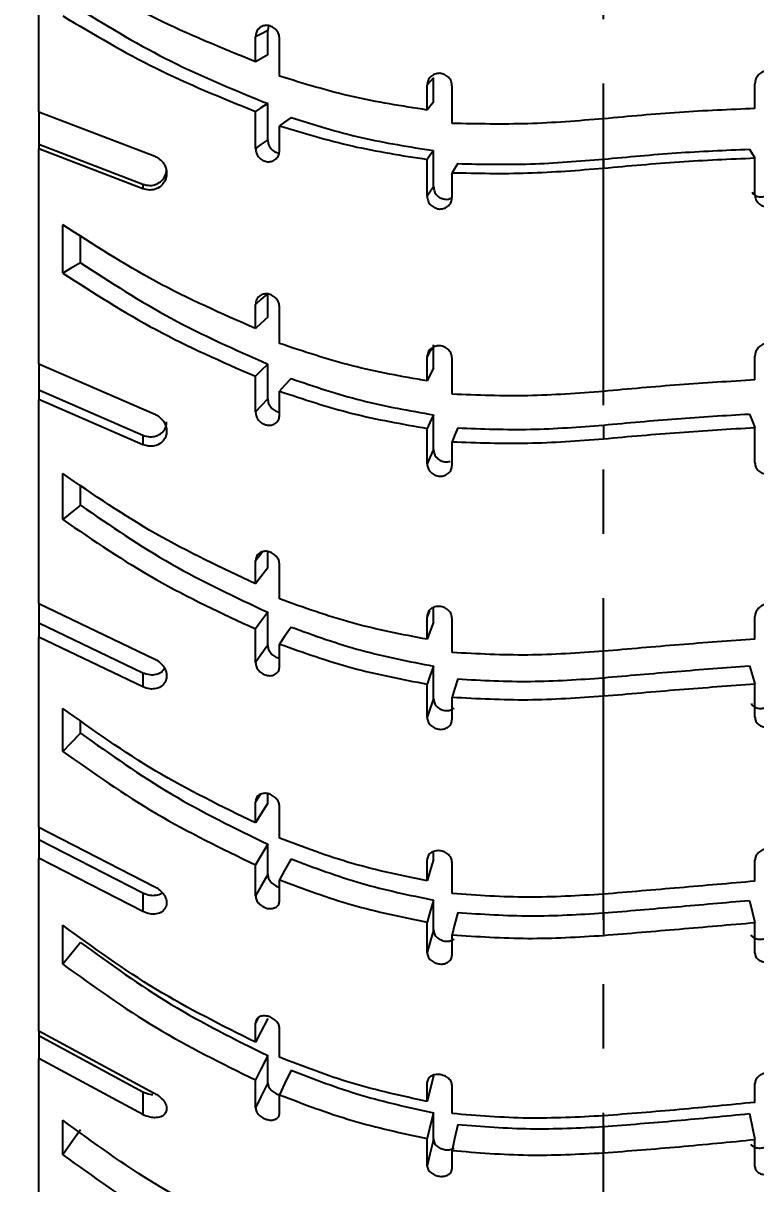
# Model space of a CAD drawing. Header units: millimetres. Extents: x 0 to 594, y 5 to 425.
# Drawn here: x 197.59 to 226.51, y 154.49 to 200.31 of the extents above; entities that cross this region are included whole.
import ezdxf

# ---------------------------------------------------------------- set-up
doc = ezdxf.new("R2010")
doc.units = ezdxf.units.MM
doc.header["$PDSIZE"] = -1
doc.linetypes.add('CENTERX2', pattern=[20.32, 12.7, -2.54, 2.54, -2.54])
doc.layers.add('중심선', color=1, linetype='CENTERX2')
doc.layers.add('치수', color=4, linetype='Continuous')
doc.styles.add('누리로봇 문자스타일_20230829', font='GOTHIC.TTF')
doc.dimstyles.new('A2기본 치수스타일', dxfattribs={"dimtxt": 4, "dimasz": 4, "dimexe": 0.5, "dimexo": 0.3, "dimgap": 1, "dimtad": 1, "dimtoh": 1, "dimdec": 1, "dimzin": 12, "dimdsep": 46, "dimtxsty": '누리로봇 문자스타일_20230829', "dimcen": 0.09, "dimclrd": 3, "dimclre": 3, "dimclrt": 3, "dimadec": 0, "dimazin": 3, "dimtm": 1e-09, "dimtfac": 1, "dimtdec": 1, "dimtofl": 0, "dimtmove": 0, "dimatfit": 3, "dimfxl": 1, "dimfrac": 2, "dimarcsym": 0})

# ---------------------------------------------------------------- blocks, each defined once
blk = doc.blocks.new('*D32')
at = {"layer": 'Defpoints', "color": 0}
for p in [(220.527, 300.572), (180.185, 129.273), (220.483, 129.273)]:
    blk.add_point(p, dxfattribs=at)
at = {"layer": '치수', "color": 3, "lineweight": -2}
for p, q in [((220.227, 300.572), (179.685, 300.572)), ((180.185, 297.072), (180.185, 132.773)), ((220.183, 129.273), (179.685, 129.273))]:
    blk.add_line(p, q, dxfattribs=at)
at = {"layer": '치수', "color": 3}
for points in [[(179.601, 297.072), (180.768, 297.072), (180.185, 300.572)], [(179.601, 132.773), (180.768, 132.773), (180.185, 129.273)]]:
    blk.add_solid(points, dxfattribs=at)
at = {"layer": '치수', "color": 3, "insert": (176.622, 214.922), "char_height": 5, "attachment_point": 5, "rotation": 90, "style": '누리로봇 문자스타일_20230829'}
blk.add_mtext('{\\fISOCPEUR|b0|i0|c0|p34;%%C}171', dxfattribs=at)

msp = doc.modelspace()

# ---------------------------------------------------------------- linework, layer by layer
at = {"color": 7, "linetype": 'Continuous', "lineweight": 25}
for p, q in [((198.2, 196.815), (198.2, 205.573)), ((207.278, 200.211), (207.243, 200.029)), ((207.243, 199.064), (207.243, 200.029)), ((206.76, 198.789), (206.76, 199.771)), ((207.71, 198.22), (207.71, 199.693)), ((213.79, 197.199), (213.79, 198.16)), ((213.535, 196.885), (213.535, 197.864)), ((214.523, 196.357), (214.523, 197.824)), ((226.477, 196.943), (226.477, 197.922)), ((207.243, 195.703), (207.243, 197.14)), ((198.2, 196.815), (202.76, 195.07)), ((198.2, 196.815), (198.2, 195.531)), ((206.76, 195.37), (206.76, 196.831)), ((207.71, 195.292), (207.71, 196.265)), ((198.2, 195.531), (202.315, 193.956)), ((198.2, 195.531), (198.2, 195.348)), ((198.2, 186.866), (198.2, 195.348)), ((202.315, 193.773), (198.2, 195.348)), ((213.79, 193.854), (213.79, 195.283)), ((213.535, 193.481), (213.535, 194.936)), ((220.5, 194.947), (220.5, 194.591)), ((226.477, 193.538), (226.477, 194.993)), ((214.523, 193.441), (214.523, 194.41)), ((202.315, 193.956), (202.315, 193.773)), ((199.154, 190.446), (199.154, 192.358)), ((199.854, 190.852), (199.854, 191.928)), ((207.243, 188.712), (207.243, 189.645)), ((206.76, 188.258), (206.76, 189.207)), ((207.71, 187.667), (207.71, 189.09)), ((213.79, 186.69), (213.79, 187.617)), ((213.535, 186.191), (213.535, 187.134)), ((214.523, 185.661), (214.523, 187.075)), ((226.477, 186.226), (226.477, 187.169)), ((198.2, 186.866), (202.76, 184.888)), ((198.2, 186.865), (198.2, 185.833)), ((207.243, 185.477), (207.243, 186.857)), ((206.76, 184.966), (206.76, 186.371)), ((198.2, 185.833), (202.315, 184.048)), ((198.2, 185.833), (198.2, 185.458)), ((207.71, 184.849), (207.71, 185.785)), ((198.2, 177.397), (198.2, 185.458)), ((202.315, 183.672), (198.2, 185.458)), ((213.79, 183.478), (213.79, 184.848)), ((213.535, 182.922), (213.535, 184.316)), ((220.5, 184.448), (220.5, 183.905)), ((226.477, 182.955), (226.477, 184.35)), ((202.315, 184.048), (202.315, 183.672)), ((214.523, 182.862), (214.523, 183.791)), ((199.154, 180.712), (199.154, 182.531)), ((199.854, 181.279), (199.854, 182.075)), ((207.243, 178.809), (207.243, 179.455)), ((206.76, 178.183), (206.76, 179.083)), ((207.71, 177.581), (207.71, 178.929)), ((198.2, 177.397), (202.76, 175.219)), ((198.2, 177.395), (198.2, 176.634)), ((207.243, 175.754), (207.243, 177.055)), ((213.535, 175.988), (213.535, 176.88)), ((213.79, 176.665), (213.79, 177.242)), ((226.477, 175.999), (226.477, 176.891)), ((198.2, 176.634), (202.315, 174.668)), ((198.2, 176.634), (198.2, 176.072)), ((214.523, 175.466), (214.523, 176.802)), ((198.2, 168.57), (198.2, 176.072)), ((202.315, 174.106), (198.2, 176.072)), ((206.76, 175.075), (206.76, 176.399)), ((207.71, 174.921), (207.71, 175.802)), ((202.315, 174.668), (202.315, 174.106)), ((213.79, 173.64), (213.79, 174.928)), ((213.535, 172.91), (213.535, 174.221)), ((220.5, 174.471), (220.5, 173.75)), ((226.477, 172.919), (226.477, 174.231)), ((214.523, 172.832), (214.523, 173.704)), ((199.154, 171.564), (199.154, 173.258)), ((199.854, 172.282), (199.854, 172.784)), ((206.76, 168.737), (206.76, 169.572)), ((207.243, 169.524), (207.243, 169.895)), ((207.71, 168.134), (207.71, 169.384)), ((198.2, 168.57), (202.76, 166.23)), ((198.2, 168.568), (198.2, 168.09)), ((198.2, 168.09), (202.315, 165.977)), ((198.2, 168.09), (198.2, 167.351)), ((207.243, 166.702), (207.243, 167.901)), ((198.2, 160.536), (198.2, 167.351)), ((202.315, 165.239), (198.2, 167.351)), ((213.535, 166.451), (213.535, 167.276)), ((213.79, 167.294), (213.79, 167.605)), ((226.477, 166.438), (226.477, 167.264)), ((206.76, 165.865), (206.76, 167.086)), ((214.523, 165.946), (214.523, 167.181)), ((207.71, 165.678), (207.71, 166.49)), ((202.315, 165.977), (202.315, 165.239)), ((213.79, 164.509), (213.79, 165.692)), ((220.5, 165.185), (220.5, 164.299)), ((199.154, 163.157), (199.154, 164.698)), ((213.535, 163.617), (213.535, 164.821)), ((226.477, 163.602), (226.477, 164.807)), ((214.523, 163.522), (214.523, 164.323)), ((206.76, 160.081), (206.76, 160.838)), ((198.2, 160.536), (202.76, 158.074)), ((198.2, 160.536), (198.2, 160.347)), ((207.71, 159.487), (207.71, 160.619)), ((198.2, 160.347), (202.315, 158.124)), ((198.2, 160.347), (198.2, 159.444)), ((207.243, 158.474), (207.243, 159.551)), ((198.2, 153.432), (198.2, 159.444)), ((202.315, 157.221), (198.2, 159.444)), ((206.76, 157.495), (206.76, 158.591)), ((202.315, 158.124), (202.315, 157.221)), ((213.535, 157.744), (213.535, 158.488)), ((214.523, 157.264), (214.523, 158.377)), ((226.477, 157.707), (226.477, 158.452)), ((207.71, 157.277), (207.71, 158.005)), ((213.79, 156.24), (213.79, 157.298)), ((199.154, 155.636), (199.154, 156.997)), ((220.5, 156.751), (220.5, 155.714)), ((213.535, 155.202), (213.535, 156.279)), ((214.523, 155.091), (214.523, 155.807)), ((226.477, 155.162), (226.477, 156.241))]:
    msp.add_line(p, q, dxfattribs=at)
at = {"color": 8, "linetype": 'Continuous', "lineweight": 25}
for p, q in [((213.626, 177.116), (213.535, 176.88)), ((206.938, 169.856), (206.76, 169.572)), ((206.868, 161.044), (206.76, 160.838))]:
    msp.add_line(p, q, dxfattribs=at)
at = {"color": 7, "linetype": 'Continuous', "lineweight": 25, "flags": 128}
for points in [[(207.243, 200.029), (206.973, 199.884), (206.76, 199.771)], [(207.243, 199.064), (206.973, 198.91), (206.76, 198.789)], [(213.79, 198.16), (213.647, 197.994), (213.535, 197.864)], [(207.243, 197.14), (206.973, 196.967), (206.76, 196.831)], [(213.79, 197.199), (213.647, 197.023), (213.535, 196.885)], [(208.163, 196.585), (207.909, 196.406), (207.71, 196.265)], [(207.243, 195.703), (206.973, 195.517), (206.76, 195.37)], [(213.79, 195.283), (213.647, 195.089), (213.535, 194.936)], [(226.258, 195.34), (226.381, 195.146), (226.477, 194.993)], [(214.742, 194.768), (214.619, 194.568), (214.523, 194.41)], [(213.79, 193.854), (213.647, 193.645), (213.535, 193.481)], [(199.854, 190.852), (199.462, 190.625), (199.154, 190.446)], [(207.243, 189.645), (206.973, 189.4), (206.76, 189.207)], [(207.243, 188.712), (206.973, 188.458), (206.76, 188.258)], [(207.243, 186.857), (206.973, 186.585), (206.76, 186.371)], [(213.79, 186.69), (213.647, 186.41), (213.535, 186.191)], [(208.163, 186.283), (207.909, 186.004), (207.71, 185.785)], [(207.243, 185.477), (206.973, 185.191), (206.76, 184.966)], [(213.79, 184.848), (213.647, 184.55), (213.535, 184.316)], [(226.258, 184.883), (226.381, 184.585), (226.477, 184.35)], [(214.742, 184.333), (214.619, 184.03), (214.523, 183.791)], [(213.79, 183.478), (213.647, 183.166), (213.535, 182.922)], [(199.854, 181.279), (199.462, 180.962), (199.154, 180.712)], [(207.243, 178.809), (206.973, 178.458), (206.76, 178.183)], [(207.243, 177.055), (206.973, 176.688), (206.76, 176.399)], [(208.163, 176.471), (207.909, 176.097), (207.71, 175.802)], [(213.79, 176.665), (213.647, 176.286), (213.535, 175.988)], [(207.243, 175.754), (206.973, 175.374), (206.76, 175.075)], [(213.79, 174.928), (213.647, 174.532), (213.535, 174.221)], [(226.258, 174.939), (226.381, 174.542), (226.477, 174.231)], [(214.742, 174.422), (214.619, 174.02), (214.523, 173.704)], [(213.79, 173.64), (213.647, 173.231), (213.535, 172.91)], [(199.854, 172.282), (199.462, 171.88), (199.154, 171.564)], [(207.243, 169.524), (206.973, 169.083), (206.76, 168.737)], [(207.243, 167.901), (206.973, 167.444), (206.76, 167.086)], [(208.163, 167.318), (207.909, 166.854), (207.71, 166.49)], [(213.79, 167.294), (213.647, 166.822), (213.535, 166.451)], [(207.243, 166.702), (206.973, 166.233), (206.76, 165.865)], [(213.79, 165.692), (213.647, 165.204), (213.535, 164.821)], [(226.258, 165.68), (226.381, 165.191), (226.477, 164.807)], [(214.742, 165.204), (214.619, 164.711), (214.523, 164.323)], [(213.79, 164.509), (213.647, 164.009), (213.535, 163.617)], [(199.854, 164.015), (199.462, 163.534), (199.154, 163.157)], [(207.243, 161.016), (206.973, 160.492), (206.76, 160.081)], [(207.243, 159.551), (206.973, 159.014), (206.76, 158.591)], [(208.163, 158.979), (207.909, 158.434), (207.71, 158.005)], [(213.79, 158.738), (213.647, 158.181), (213.535, 157.744)], [(207.243, 158.474), (206.973, 157.926), (206.76, 157.495)], [(213.79, 157.298), (213.647, 156.728), (213.535, 156.279)], [(226.258, 157.263), (226.381, 156.691), (226.477, 156.241)], [(214.742, 156.837), (214.619, 156.26), (214.523, 155.807)], [(199.854, 156.619), (199.462, 156.068), (199.154, 155.636)], [(213.79, 156.24), (213.647, 155.659), (213.535, 155.202)]]:
    msp.add_lwpolyline(points, dxfattribs=at)
at = {"color": 8, "linetype": 'Continuous', "lineweight": 25, "flags": 128}
for points in [[(213.719, 187.482), (213.647, 187.346), (213.535, 187.134)], [(207.05, 179.45), (206.973, 179.352), (206.76, 179.083)]]:
    msp.add_lwpolyline(points, dxfattribs=at)
at = {"color": 7, "linetype": 'Continuous', "lineweight": 25}
for points, knots in [([(206.76, 198.789), (205.428, 199.328), (202.764, 200.408), (200.357, 201.85), (199.154, 202.571)], [0, 0, 0, 0, 0.49998, 1, 1, 1, 1]), ([(199.854, 200.836), (201.026, 200.131), (203.366, 198.722), (205.952, 197.667), (207.243, 197.14)], [0, 0, 0, 0, 0.500853, 1, 1, 1, 1]), ([(199.154, 200.599), (200.358, 199.88), (202.768, 198.442), (205.43, 197.368), (206.76, 196.831)], [0, 0, 0, 0, 0.50002, 1, 1, 1, 1]), ([(207.71, 199.693), (207.703, 199.757), (207.689, 199.887), (207.58, 200.058), (207.426, 200.179), (207.24, 200.235), (207.053, 200.215), (206.893, 200.119), (206.782, 199.963), (206.768, 199.835), (206.76, 199.771)], [0, 0, 0, 0, 0.125115, 0.250044, 0.375104, 0.500139, 0.625343, 0.750082, 0.874951, 1, 1, 1, 1]), ([(227.465, 197.962), (227.457, 198.026), (227.442, 198.153), (227.328, 198.312), (227.163, 198.414), (226.969, 198.444), (226.775, 198.397), (226.613, 198.282), (226.499, 198.115), (226.485, 197.986), (226.477, 197.922)], [0, 0, 0, 0, 0.125229, 0.249941, 0.374938, 0.499916, 0.624852, 0.749963, 0.87507, 1, 1, 1, 1]), ([(213.535, 196.885), (212.542, 197.04), (210.555, 197.349), (208.659, 197.93), (207.71, 198.22)], [0, 0, 0, 0, 0.499992, 1, 1, 1, 1]), ([(214.523, 197.824), (214.515, 197.888), (214.5, 198.017), (214.387, 198.184), (214.225, 198.299), (214.031, 198.346), (213.836, 198.316), (213.672, 198.214), (213.558, 198.055), (213.543, 197.927), (213.535, 197.864)], [0, 0, 0, 0, 0.125161, 0.24999, 0.374986, 0.500047, 0.625127, 0.750033, 0.875009, 1, 1, 1, 1]), ([(208.163, 196.585), (209.08, 196.301), (210.913, 195.735), (212.832, 195.434), (213.79, 195.283)], [0, 0, 0, 0, 0.500546, 1, 1, 1, 1]), ([(226.477, 196.943), (225.483, 196.9), (223.495, 196.813), (221.498, 196.631), (220.5, 196.539)], [0, 0, 0, 0, 0.500001, 1, 1, 1, 1]), ([(207.71, 196.265), (208.659, 195.976), (210.557, 195.398), (212.543, 195.09), (213.535, 194.936)], [0, 0, 0, 0, 0.500008, 1, 1, 1, 1]), ([(220.5, 196.539), (219.502, 196.457), (217.505, 196.293), (215.517, 196.336), (214.523, 196.357)], [0, 0, 0, 0, 0.499999, 1, 1, 1, 1]), ([(207.243, 195.703), (207.25, 195.64), (207.264, 195.514), (207.369, 195.348), (207.517, 195.227), (207.634, 195.202), (207.69, 195.191)], [0, 0, 0, 0, 0.2560854, 0.5104059, 0.7636947, 1, 1, 1, 1]), ([(206.76, 195.37), (206.768, 195.306), (206.782, 195.178), (206.891, 195.007), (207.047, 194.886), (207.234, 194.832), (207.421, 194.854), (207.578, 194.95), (207.689, 195.103), (207.703, 195.229), (207.71, 195.292)], [0, 0, 0, 0, 0.1251825, 0.2499907, 0.3750114, 0.5000189, 0.6250341, 0.7500195, 0.8750342, 1, 1, 1, 1]), ([(220.5, 194.947), (221.461, 195.036), (223.385, 195.215), (225.3, 195.299), (226.258, 195.34)], [0, 0, 0, 0, 0.499873, 1, 1, 1, 1]), ([(202.76, 195.07), (202.807, 195.05), (202.898, 195.01), (203.016, 194.918), (203.111, 194.812), (203.183, 194.691), (203.232, 194.559), (203.254, 194.418), (203.246, 194.273), (203.198, 194.101), (203.074, 193.908), (202.854, 193.762), (202.583, 193.704), (202.404, 193.75), (202.315, 193.773)], [0, 0, 0, 0, 0.068044, 0.132226, 0.192847, 0.250259, 0.310637, 0.372186, 0.435396, 0.500728, 0.614911, 0.750339, 0.874899, 1, 1, 1, 1]), ([(214.742, 194.768), (215.7, 194.747), (217.615, 194.707), (219.539, 194.867), (220.5, 194.947)], [0, 0, 0, 0, 0.500127, 1, 1, 1, 1]), ([(220.5, 194.591), (221.498, 194.682), (223.495, 194.864), (225.483, 194.95), (226.477, 194.993)], [0, 0, 0, 0, 0.499999, 1, 1, 1, 1]), ([(202.315, 193.956), (202.404, 193.933), (202.583, 193.887), (202.846, 193.943), (203.068, 194.085), (203.195, 194.275), (203.245, 194.444), (203.247, 194.53), (203.247, 194.566)], [0, 0, 0, 0, 0.20393, 0.407676, 0.611307, 0.814683, 0.921393, 1, 1, 1, 1]), ([(214.523, 194.41), (215.517, 194.389), (217.505, 194.347), (219.502, 194.51), (220.5, 194.591)], [0, 0, 0, 0, 0.500001, 1, 1, 1, 1]), ([(213.79, 193.854), (213.797, 193.791), (213.812, 193.666), (213.921, 193.504), (214.079, 193.391), (214.265, 193.348), (214.424, 193.365), (214.498, 193.417), (214.521, 193.434)], [0, 0, 0, 0, 0.184936, 0.368327, 0.550745, 0.732207, 0.913641, 1, 1, 1, 1]), ([(226.355, 193.642), (226.368, 193.62), (226.413, 193.547), (226.549, 193.473), (226.733, 193.441), (226.922, 193.486), (227.079, 193.599), (227.189, 193.762), (227.203, 193.886), (227.21, 193.949)], [0, 0, 0, 0, 0.064573, 0.220214, 0.375086, 0.529969, 0.685627, 0.842468, 1, 1, 1, 1]), ([(213.535, 193.481), (213.543, 193.417), (213.558, 193.29), (213.672, 193.124), (213.835, 193.01), (214.029, 192.964), (214.223, 192.994), (214.386, 193.096), (214.5, 193.252), (214.515, 193.378), (214.523, 193.441)], [0, 0, 0, 0, 0.1251961, 0.2499709, 0.3749776, 0.4999791, 0.6249702, 0.7499981, 0.8750466, 1, 1, 1, 1]), ([(226.477, 193.538), (226.485, 193.475), (226.5, 193.349), (226.614, 193.192), (226.777, 193.091), (226.971, 193.061), (227.165, 193.106), (227.328, 193.221), (227.442, 193.387), (227.457, 193.514), (227.465, 193.578)], [0, 0, 0, 0, 0.125186, 0.249967, 0.374966, 0.499986, 0.625003, 0.749997, 0.875035, 1, 1, 1, 1]), ([(206.76, 188.258), (205.428, 188.844), (202.764, 190.017), (200.357, 191.577), (199.154, 192.358)], [0, 0, 0, 0, 0.49998, 1, 1, 1, 1]), ([(199.854, 190.852), (201.026, 190.091), (203.366, 188.571), (205.952, 187.428), (207.243, 186.857)], [0, 0, 0, 0, 0.500853, 1, 1, 1, 1]), ([(199.154, 190.446), (200.358, 189.67), (202.768, 188.117), (205.43, 186.953), (206.76, 186.371)], [0, 0, 0, 0, 0.50002, 1, 1, 1, 1]), ([(207.71, 189.09), (207.703, 189.153), (207.689, 189.279), (207.58, 189.449), (207.426, 189.573), (207.24, 189.635), (207.053, 189.623), (206.893, 189.538), (206.782, 189.391), (206.768, 189.268), (206.76, 189.207)], [0, 0, 0, 0, 0.1251123, 0.250042, 0.3751032, 0.5001375, 0.625342, 0.7500817, 0.874951, 1, 1, 1, 1]), ([(213.535, 186.191), (212.542, 186.365), (210.555, 186.714), (208.659, 187.35), (207.71, 187.667)], [0, 0, 0, 0, 0.4999919, 1, 1, 1, 1]), ([(214.523, 187.075), (214.515, 187.137), (214.5, 187.261), (214.387, 187.425), (214.225, 187.539), (214.031, 187.588), (213.836, 187.564), (213.672, 187.469), (213.558, 187.318), (213.543, 187.195), (213.535, 187.134)], [0, 0, 0, 0, 0.1251602, 0.249992, 0.3749858, 0.5000483, 0.6251284, 0.7500354, 0.8750104, 1, 1, 1, 1]), ([(227.465, 187.228), (227.457, 187.29), (227.442, 187.413), (227.328, 187.564), (227.163, 187.659), (226.969, 187.683), (226.775, 187.634), (226.613, 187.519), (226.499, 187.356), (226.485, 187.231), (226.477, 187.169)], [0, 0, 0, 0, 0.12523, 0.249942, 0.374941, 0.499917, 0.624855, 0.749967, 0.875071, 1, 1, 1, 1]), ([(208.163, 186.283), (209.08, 185.974), (210.913, 185.356), (212.832, 185.017), (213.79, 184.848)], [0, 0, 0, 0, 0.500547, 1, 1, 1, 1]), ([(226.477, 186.226), (225.483, 186.167), (223.495, 186.049), (221.498, 185.868), (220.5, 185.778)], [0, 0, 0, 0, 0.5000011, 1, 1, 1, 1]), ([(207.71, 185.785), (208.659, 185.468), (210.557, 184.836), (212.543, 184.49), (213.535, 184.316)], [0, 0, 0, 0, 0.500008, 1, 1, 1, 1]), ([(220.5, 185.778), (219.502, 185.701), (217.505, 185.548), (215.517, 185.624), (214.523, 185.661)], [0, 0, 0, 0, 0.499999, 1, 1, 1, 1]), ([(207.243, 185.477), (207.25, 185.416), (207.264, 185.294), (207.369, 185.13), (207.52, 185.005), (207.641, 184.976), (207.701, 184.961)], [0, 0, 0, 0, 0.252079, 0.502416, 0.751742, 1, 1, 1, 1]), ([(202.76, 184.888), (202.807, 184.865), (202.898, 184.822), (203.016, 184.727), (203.111, 184.619), (203.183, 184.5), (203.232, 184.371), (203.254, 184.234), (203.246, 184.096), (203.198, 183.933), (203.074, 183.757), (202.854, 183.63), (202.583, 183.59), (202.404, 183.645), (202.315, 183.672)], [0, 0, 0, 0, 0.068046, 0.132226, 0.192848, 0.250259, 0.310637, 0.372185, 0.435396, 0.500728, 0.61491, 0.750338, 0.874899, 1, 1, 1, 1]), ([(206.76, 184.966), (206.768, 184.904), (206.782, 184.78), (206.891, 184.612), (207.047, 184.489), (207.234, 184.429), (207.421, 184.442), (207.578, 184.527), (207.689, 184.669), (207.703, 184.789), (207.71, 184.849)], [0, 0, 0, 0, 0.125183, 0.249992, 0.375011, 0.500019, 0.625034, 0.75002, 0.875032, 1, 1, 1, 1]), ([(220.5, 184.448), (221.461, 184.536), (223.385, 184.712), (225.3, 184.826), (226.258, 184.883)], [0, 0, 0, 0, 0.499873, 1, 1, 1, 1]), ([(202.315, 184.048), (202.404, 184.02), (202.583, 183.966), (202.846, 184.004), (203.068, 184.127), (203.195, 184.301), (203.245, 184.46), (203.247, 184.542), (203.247, 184.577)], [0, 0, 0, 0, 0.20393, 0.407677, 0.611308, 0.814681, 0.921392, 1, 1, 1, 1]), ([(214.742, 184.333), (215.7, 184.297), (217.615, 184.225), (219.539, 184.374), (220.5, 184.448)], [0, 0, 0, 0, 0.500127, 1, 1, 1, 1]), ([(220.5, 183.905), (221.498, 183.995), (223.495, 184.174), (225.483, 184.292), (226.477, 184.35)], [0, 0, 0, 0, 0.499999, 1, 1, 1, 1]), ([(214.523, 183.791), (215.517, 183.753), (217.505, 183.678), (219.502, 183.829), (220.5, 183.905)], [0, 0, 0, 0, 0.500001, 1, 1, 1, 1]), ([(213.79, 183.478), (213.797, 183.418), (213.812, 183.298), (213.921, 183.139), (214.078, 183.029), (214.267, 182.979), (214.388, 183.004), (214.448, 183.017)], [0, 0, 0, 0, 0.202414, 0.403144, 0.602802, 0.801416, 1, 1, 1, 1]), ([(213.535, 182.922), (213.543, 182.86), (213.558, 182.738), (213.672, 182.577), (213.835, 182.464), (214.029, 182.416), (214.223, 182.441), (214.386, 182.534), (214.5, 182.682), (214.515, 182.802), (214.523, 182.862)], [0, 0, 0, 0, 0.125197, 0.249971, 0.374979, 0.49998, 0.624971, 0.749997, 0.875045, 1, 1, 1, 1]), ([(226.477, 182.955), (226.485, 182.895), (226.5, 182.774), (226.614, 182.627), (226.777, 182.533), (226.971, 182.508), (227.165, 182.556), (227.328, 182.669), (227.442, 182.831), (227.457, 182.953), (227.465, 183.014)], [0, 0, 0, 0, 0.125187, 0.249967, 0.374967, 0.499987, 0.625004, 0.749999, 0.875034, 1, 1, 1, 1]), ([(206.76, 178.183), (205.428, 178.806), (202.764, 180.052), (200.357, 181.704), (199.154, 182.531)], [0, 0, 0, 0, 0.49998, 1, 1, 1, 1]), ([(199.854, 181.279), (201.026, 180.475), (203.366, 178.871), (205.952, 177.66), (207.243, 177.055)], [0, 0, 0, 0, 0.500853, 1, 1, 1, 1]), ([(199.154, 180.712), (200.358, 179.892), (202.768, 178.251), (205.43, 177.016), (206.76, 176.399)], [0, 0, 0, 0, 0.50002, 1, 1, 1, 1]), ([(207.71, 178.929), (207.703, 178.989), (207.689, 179.109), (207.58, 179.275), (207.426, 179.4), (207.24, 179.468), (207.053, 179.465), (206.893, 179.391), (206.782, 179.257), (206.768, 179.141), (206.76, 179.083)], [0, 0, 0, 0, 0.125115, 0.250043, 0.375102, 0.500138, 0.625342, 0.750082, 0.87495, 1, 1, 1, 1]), ([(213.535, 175.988), (212.542, 176.179), (210.555, 176.561), (208.659, 177.241), (207.71, 177.581)], [0, 0, 0, 0, 0.4999923, 1, 1, 1, 1]), ([(227.465, 176.969), (227.457, 177.027), (227.442, 177.143), (227.328, 177.283), (227.163, 177.369), (226.969, 177.388), (226.775, 177.337), (226.613, 177.225), (226.499, 177.068), (226.485, 176.95), (226.477, 176.891)], [0, 0, 0, 0, 0.125228, 0.24994, 0.374939, 0.499916, 0.624855, 0.749966, 0.87507, 1, 1, 1, 1]), ([(214.523, 176.802), (214.515, 176.861), (214.5, 176.979), (214.387, 177.136), (214.225, 177.248), (214.031, 177.298), (213.836, 177.28), (213.672, 177.194), (213.558, 177.053), (213.543, 176.938), (213.535, 176.88)], [0, 0, 0, 0, 0.125162, 0.249993, 0.374986, 0.500048, 0.625128, 0.750034, 0.87501, 1, 1, 1, 1]), ([(208.163, 176.471), (209.08, 176.142), (210.913, 175.483), (212.832, 175.113), (213.79, 174.928)], [0, 0, 0, 0, 0.500546, 1, 1, 1, 1]), ([(226.477, 175.999), (225.483, 175.925), (223.495, 175.779), (221.498, 175.602), (220.5, 175.514)], [0, 0, 0, 0, 0.500001, 1, 1, 1, 1]), ([(207.243, 175.754), (207.25, 175.697), (207.264, 175.582), (207.369, 175.42), (207.52, 175.305), (207.646, 175.246), (207.707, 175.248), (207.71, 175.248)], [0, 0, 0, 0, 0.2489139, 0.4961075, 0.7423041, 0.9874438, 1, 1, 1, 1]), ([(207.71, 175.802), (208.659, 175.465), (210.557, 174.79), (212.543, 174.41), (213.535, 174.221)], [0, 0, 0, 0, 0.500008, 1, 1, 1, 1]), ([(220.5, 175.514), (219.502, 175.445), (217.505, 175.306), (215.517, 175.413), (214.523, 175.466)], [0, 0, 0, 0, 0.4999991, 1, 1, 1, 1]), ([(202.76, 175.219), (202.807, 175.195), (202.898, 175.149), (203.016, 175.052), (203.111, 174.946), (203.183, 174.829), (203.232, 174.705), (203.254, 174.575), (203.246, 174.446), (203.198, 174.296), (203.074, 174.138), (202.854, 174.033), (202.583, 174.012), (202.404, 174.075), (202.315, 174.106)], [0, 0, 0, 0, 0.068044, 0.132226, 0.192846, 0.250258, 0.310637, 0.372185, 0.435397, 0.500728, 0.614911, 0.750339, 0.8749, 1, 1, 1, 1]), ([(206.76, 175.075), (206.768, 175.016), (206.782, 174.899), (206.891, 174.735), (207.047, 174.612), (207.234, 174.547), (207.421, 174.551), (207.578, 174.623), (207.689, 174.752), (207.703, 174.865), (207.71, 174.921)], [0, 0, 0, 0, 0.125181, 0.249991, 0.375009, 0.500017, 0.625033, 0.75002, 0.875033, 1, 1, 1, 1]), ([(202.315, 174.668), (202.404, 174.637), (202.583, 174.574), (202.844, 174.595), (203.056, 174.683), (203.134, 174.797), (203.168, 174.847)], [0, 0, 0, 0, 0.266222, 0.532204, 0.798036, 1, 1, 1, 1]), ([(220.5, 174.471), (221.461, 174.556), (223.385, 174.727), (225.3, 174.868), (226.258, 174.939)], [0, 0, 0, 0, 0.499873, 1, 1, 1, 1]), ([(214.742, 174.422), (215.7, 174.371), (217.615, 174.268), (219.539, 174.403), (220.5, 174.471)], [0, 0, 0, 0, 0.500127, 1, 1, 1, 1]), ([(220.5, 173.75), (221.498, 173.837), (223.495, 174.011), (225.483, 174.157), (226.477, 174.231)], [0, 0, 0, 0, 0.499999, 1, 1, 1, 1]), ([(214.523, 173.704), (215.517, 173.651), (217.505, 173.544), (219.502, 173.681), (220.5, 173.75)], [0, 0, 0, 0, 0.500001, 1, 1, 1, 1]), ([(226.322, 173.455), (226.344, 173.421), (226.398, 173.341), (226.548, 173.268), (226.734, 173.248), (226.922, 173.297), (227.079, 173.405), (227.189, 173.556), (227.203, 173.669), (227.21, 173.726)], [0, 0, 0, 0, 0.1092321, 0.2574417, 0.4049195, 0.5524074, 0.7006347, 0.8499873, 1, 1, 1, 1]), ([(206.76, 168.737), (205.428, 169.386), (202.764, 170.683), (200.357, 172.4), (199.154, 173.258)], [0, 0, 0, 0, 0.49998, 1, 1, 1, 1]), ([(213.79, 173.64), (213.797, 173.584), (213.812, 173.471), (213.921, 173.32), (214.079, 173.212), (214.265, 173.164), (214.456, 173.18), (214.554, 173.242), (214.603, 173.274)], [0, 0, 0, 0, 0.168727, 0.33605, 0.50248, 0.668038, 0.833572, 1, 1, 1, 1]), ([(213.535, 172.91), (213.543, 172.852), (213.558, 172.737), (213.672, 172.583), (213.835, 172.473), (214.029, 172.424), (214.223, 172.443), (214.386, 172.527), (214.5, 172.663), (214.515, 172.776), (214.523, 172.832)], [0, 0, 0, 0, 0.125196, 0.24997, 0.374978, 0.499979, 0.62497, 0.749998, 0.875045, 1, 1, 1, 1]), ([(226.477, 172.919), (226.485, 172.863), (226.5, 172.75), (226.614, 172.614), (226.777, 172.53), (226.971, 172.511), (227.165, 172.56), (227.328, 172.67), (227.442, 172.824), (227.457, 172.939), (227.465, 172.997)], [0, 0, 0, 0, 0.125187, 0.249968, 0.374967, 0.499987, 0.625005, 0.749998, 0.875036, 1, 1, 1, 1]), ([(199.854, 172.282), (201.026, 171.45), (203.366, 169.787), (205.952, 168.529), (207.243, 167.901)], [0, 0, 0, 0, 0.500853, 1, 1, 1, 1]), ([(199.154, 171.564), (200.358, 170.713), (202.768, 169.012), (205.43, 167.728), (206.76, 167.086)], [0, 0, 0, 0, 0.50002, 1, 1, 1, 1]), ([(207.71, 169.384), (207.703, 169.441), (207.689, 169.553), (207.58, 169.712), (207.426, 169.836), (207.24, 169.907), (207.053, 169.913), (206.893, 169.852), (206.782, 169.733), (206.768, 169.626), (206.76, 169.572)], [0, 0, 0, 0, 0.125114, 0.250044, 0.375103, 0.500138, 0.625342, 0.750082, 0.874951, 1, 1, 1, 1]), ([(213.535, 166.451), (212.542, 166.656), (210.555, 167.065), (208.659, 167.777), (207.71, 168.134)], [0, 0, 0, 0, 0.499992, 1, 1, 1, 1]), ([(227.465, 167.359), (227.457, 167.413), (227.442, 167.52), (227.328, 167.647), (227.163, 167.723), (226.969, 167.736), (226.775, 167.684), (226.613, 167.577), (226.499, 167.428), (226.485, 167.319), (226.477, 167.264)], [0, 0, 0, 0, 0.125227, 0.24994, 0.374938, 0.499916, 0.624853, 0.749965, 0.875071, 1, 1, 1, 1]), ([(208.163, 167.318), (209.08, 166.973), (210.913, 166.285), (212.832, 165.89), (213.79, 165.692)], [0, 0, 0, 0, 0.5005465, 1, 1, 1, 1]), ([(214.523, 167.181), (214.515, 167.236), (214.5, 167.346), (214.387, 167.493), (214.225, 167.601), (214.031, 167.652), (213.836, 167.64), (213.672, 167.564), (213.558, 167.437), (213.543, 167.33), (213.535, 167.276)], [0, 0, 0, 0, 0.125161, 0.249994, 0.374987, 0.500049, 0.625129, 0.750034, 0.875009, 1, 1, 1, 1]), ([(207.243, 166.702), (207.25, 166.648), (207.264, 166.542), (207.369, 166.388), (207.52, 166.274), (207.646, 166.214), (207.707, 166.213), (207.71, 166.213)], [0, 0, 0, 0, 0.248917, 0.49611, 0.742306, 0.987445, 1, 1, 1, 1]), ([(207.71, 166.49), (208.659, 166.136), (210.557, 165.43), (212.543, 165.024), (213.535, 164.821)], [0, 0, 0, 0, 0.5000076, 1, 1, 1, 1]), ([(226.477, 166.438), (225.483, 166.351), (223.495, 166.178), (221.498, 166.01), (220.5, 165.926)], [0, 0, 0, 0, 0.500001, 1, 1, 1, 1]), ([(202.76, 166.23), (202.807, 166.205), (202.898, 166.157), (203.016, 166.06), (203.111, 165.956), (203.183, 165.844), (203.232, 165.727), (203.254, 165.607), (203.246, 165.489), (203.198, 165.355), (203.074, 165.217), (202.854, 165.135), (202.583, 165.134), (202.404, 165.204), (202.315, 165.239)], [0, 0, 0, 0, 0.068045, 0.132227, 0.192847, 0.250258, 0.310636, 0.372184, 0.435396, 0.500729, 0.61491, 0.750339, 0.874899, 1, 1, 1, 1]), ([(202.315, 165.977), (202.405, 165.942), (202.584, 165.872), (202.841, 165.878), (203.016, 165.919), (203.07, 165.98), (203.077, 165.988)], [0, 0, 0, 0, 0.318664, 0.637035, 0.955231, 1, 1, 1, 1]), ([(220.5, 165.926), (219.502, 165.864), (217.505, 165.741), (215.517, 165.878), (214.523, 165.946)], [0, 0, 0, 0, 0.499999, 1, 1, 1, 1]), ([(206.76, 165.865), (206.768, 165.811), (206.782, 165.702), (206.891, 165.546), (207.047, 165.425), (207.234, 165.356), (207.421, 165.351), (207.578, 165.41), (207.689, 165.523), (207.703, 165.626), (207.71, 165.678)], [0, 0, 0, 0, 0.125181, 0.249991, 0.37501, 0.500018, 0.625033, 0.75002, 0.875034, 1, 1, 1, 1]), ([(220.5, 165.185), (221.461, 165.266), (223.385, 165.429), (225.3, 165.596), (226.258, 165.68)], [0, 0, 0, 0, 0.499873, 1, 1, 1, 1]), ([(214.742, 165.204), (215.7, 165.138), (217.615, 165.007), (219.539, 165.126), (220.5, 165.185)], [0, 0, 0, 0, 0.500127, 1, 1, 1, 1]), ([(206.76, 160.081), (205.428, 160.745), (202.764, 162.072), (200.357, 163.823), (199.154, 164.698)], [0, 0, 0, 0, 0.49998, 1, 1, 1, 1]), ([(213.79, 164.509), (213.797, 164.457), (213.812, 164.353), (213.921, 164.212), (214.079, 164.109), (214.265, 164.06), (214.456, 164.071), (214.554, 164.125), (214.603, 164.153)], [0, 0, 0, 0, 0.168727, 0.33605, 0.502478, 0.668038, 0.833571, 1, 1, 1, 1]), ([(220.5, 164.299), (221.498, 164.382), (223.495, 164.547), (225.483, 164.72), (226.477, 164.807)], [0, 0, 0, 0, 0.499999, 1, 1, 1, 1]), ([(226.315, 164.325), (226.339, 164.292), (226.395, 164.216), (226.548, 164.151), (226.734, 164.138), (226.922, 164.187), (227.079, 164.29), (227.189, 164.431), (227.203, 164.535), (227.21, 164.587)], [0, 0, 0, 0, 0.1181907, 0.2649103, 0.4109054, 0.5569109, 0.7036479, 0.8514984, 1, 1, 1, 1]), ([(214.523, 164.323), (215.517, 164.255), (217.505, 164.118), (219.502, 164.238), (220.5, 164.299)], [0, 0, 0, 0, 0.500001, 1, 1, 1, 1]), ([(199.854, 164.015), (201.026, 163.168), (203.366, 161.476), (205.952, 160.192), (207.243, 159.551)], [0, 0, 0, 0, 0.500853, 1, 1, 1, 1]), ([(213.535, 163.617), (213.543, 163.564), (213.558, 163.458), (213.672, 163.314), (213.835, 163.209), (214.029, 163.159), (214.223, 163.172), (214.386, 163.245), (214.5, 163.367), (214.515, 163.47), (214.523, 163.522)], [0, 0, 0, 0, 0.125197, 0.249971, 0.374977, 0.499979, 0.62497, 0.749998, 0.875045, 1, 1, 1, 1]), ([(226.477, 163.602), (226.485, 163.55), (226.5, 163.447), (226.614, 163.325), (226.777, 163.251), (226.971, 163.239), (227.165, 163.289), (227.328, 163.394), (227.442, 163.538), (227.457, 163.644), (227.465, 163.697)], [0, 0, 0, 0, 0.125186, 0.249968, 0.374967, 0.499987, 0.625004, 0.749999, 0.875035, 1, 1, 1, 1]), ([(199.154, 163.157), (200.358, 162.291), (202.768, 160.558), (205.43, 159.247), (206.76, 158.591)], [0, 0, 0, 0, 0.50002, 1, 1, 1, 1]), ([(207.71, 160.619), (207.703, 160.67), (207.689, 160.772), (207.58, 160.922), (207.426, 161.042), (207.24, 161.116), (207.053, 161.132), (206.893, 161.084), (206.782, 160.982), (206.768, 160.886), (206.76, 160.838)], [0, 0, 0, 0, 0.125114, 0.250046, 0.375104, 0.500139, 0.625343, 0.750083, 0.874951, 1, 1, 1, 1]), ([(213.535, 157.744), (212.542, 157.958), (210.555, 158.387), (208.659, 159.12), (207.71, 159.487)], [0, 0, 0, 0, 0.499992, 1, 1, 1, 1]), ([(208.163, 158.979), (209.08, 158.625), (210.913, 157.919), (212.832, 157.505), (213.79, 157.298)], [0, 0, 0, 0, 0.500546, 1, 1, 1, 1]), ([(214.523, 158.377), (214.515, 158.427), (214.5, 158.526), (214.387, 158.663), (214.225, 158.764), (214.031, 158.815), (213.836, 158.808), (213.672, 158.744), (213.558, 158.632), (213.543, 158.536), (213.535, 158.488)], [0, 0, 0, 0, 0.125162, 0.249993, 0.374987, 0.500048, 0.625128, 0.750034, 0.875008, 1, 1, 1, 1]), ([(227.465, 158.563), (227.457, 158.611), (227.442, 158.707), (227.328, 158.819), (227.163, 158.884), (226.969, 158.89), (226.775, 158.839), (226.613, 158.738), (226.499, 158.601), (226.485, 158.502), (226.477, 158.452)], [0, 0, 0, 0, 0.125229, 0.249941, 0.374939, 0.499917, 0.624854, 0.749965, 0.875071, 1, 1, 1, 1]), ([(202.315, 158.124), (202.405, 158.083), (202.54, 158.022), (202.668, 158.018), (202.71, 158.016)], [0, 0, 0, 0, 0.66687, 1, 1, 1, 1]), ([(207.243, 158.474), (207.25, 158.426), (207.264, 158.33), (207.369, 158.186), (207.52, 158.076), (207.646, 158.015), (207.709, 158.011), (207.713, 158.011)], [0, 0, 0, 0, 0.248021, 0.494324, 0.739635, 0.983894, 1, 1, 1, 1]), ([(202.76, 158.074), (202.807, 158.049), (202.898, 157.999), (203.016, 157.904), (203.111, 157.804), (203.183, 157.699), (203.232, 157.591), (203.254, 157.482), (203.246, 157.377), (203.198, 157.261), (203.074, 157.147), (202.854, 157.09), (202.583, 157.109), (202.404, 157.184), (202.315, 157.221)], [0, 0, 0, 0, 0.068045, 0.132227, 0.192847, 0.250258, 0.310637, 0.372185, 0.435396, 0.500729, 0.614911, 0.750338, 0.874899, 1, 1, 1, 1]), ([(207.71, 158.005), (208.659, 157.642), (210.557, 156.917), (212.543, 156.492), (213.535, 156.279)], [0, 0, 0, 0, 0.500008, 1, 1, 1, 1]), ([(226.477, 157.707), (225.483, 157.608), (223.495, 157.411), (221.498, 157.254), (220.5, 157.175)], [0, 0, 0, 0, 0.500001, 1, 1, 1, 1]), ([(206.76, 157.495), (206.768, 157.446), (206.782, 157.348), (206.891, 157.202), (207.047, 157.085), (207.234, 157.014), (207.421, 156.999), (207.578, 157.043), (207.689, 157.139), (207.703, 157.231), (207.71, 157.277)], [0, 0, 0, 0, 0.125183, 0.249992, 0.375011, 0.500018, 0.625033, 0.750019, 0.875033, 1, 1, 1, 1]), ([(220.5, 157.175), (219.502, 157.123), (217.505, 157.018), (215.517, 157.182), (214.523, 157.264)], [0, 0, 0, 0, 0.4999992, 1, 1, 1, 1]), ([(220.5, 156.751), (221.461, 156.827), (223.385, 156.978), (225.3, 157.168), (226.258, 157.263)], [0, 0, 0, 0, 0.499873, 1, 1, 1, 1]), ([(206.76, 152.363), (205.428, 153.031), (202.764, 154.365), (200.357, 156.12), (199.154, 156.997)], [0, 0, 0, 0, 0.49998, 1, 1, 1, 1]), ([(214.742, 156.837), (215.7, 156.758), (217.615, 156.6), (219.539, 156.701), (220.5, 156.751)], [0, 0, 0, 0, 0.500127, 1, 1, 1, 1]), ([(226.31, 156.057), (226.336, 156.026), (226.392, 155.959), (226.548, 155.903), (226.734, 155.896), (226.922, 155.945), (227.079, 156.041), (227.189, 156.17), (227.203, 156.263), (227.21, 156.31)], [0, 0, 0, 0, 0.124384, 0.270073, 0.415043, 0.560023, 0.705728, 0.852541, 1, 1, 1, 1]), ([(213.79, 156.24), (213.797, 156.193), (213.812, 156.1), (213.921, 155.971), (214.079, 155.875), (214.265, 155.827), (214.456, 155.831), (214.554, 155.878), (214.603, 155.901)], [0, 0, 0, 0, 0.168727, 0.336047, 0.502477, 0.668037, 0.83357, 1, 1, 1, 1]), ([(214.523, 155.807), (215.517, 155.725), (217.505, 155.561), (219.502, 155.663), (220.5, 155.714)], [0, 0, 0, 0, 0.500001, 1, 1, 1, 1]), ([(220.5, 155.714), (221.498, 155.791), (223.495, 155.946), (225.483, 156.143), (226.477, 156.241)], [0, 0, 0, 0, 0.499999, 1, 1, 1, 1]), ([(199.154, 155.636), (200.358, 154.769), (202.768, 153.035), (205.43, 151.719), (206.76, 151.061)], [0, 0, 0, 0, 0.50002, 1, 1, 1, 1]), ([(213.535, 155.202), (213.543, 155.154), (213.558, 155.059), (213.672, 154.928), (213.835, 154.83), (214.029, 154.78), (214.223, 154.786), (214.386, 154.848), (214.5, 154.954), (214.515, 155.045), (214.523, 155.091)], [0, 0, 0, 0, 0.125196, 0.24997, 0.374978, 0.499979, 0.62497, 0.749998, 0.875047, 1, 1, 1, 1]), ([(226.477, 155.162), (226.485, 155.116), (226.5, 155.025), (226.614, 154.919), (226.777, 154.857), (226.971, 154.851), (227.165, 154.901), (227.328, 154.999), (227.442, 155.131), (227.457, 155.226), (227.465, 155.273)], [0, 0, 0, 0, 0.125186, 0.249968, 0.374967, 0.499987, 0.625004, 0.749998, 0.875035, 1, 1, 1, 1])]:
    msp.add_open_spline(points, degree=3, knots=knots, dxfattribs=at)
at = {"layer": '중심선'}
msp.add_line((220.5, 124.273), (220.5, 305.572), dxfattribs=at)

# ---------------------------------------------------------------- dimensions: what is measured, and where the dimension line sits
at = {"layer": '치수'}
dim = msp.add_linear_dim(base=(180.185, 129.273), p1=(220.527, 300.572), p2=(220.483, 129.273), angle=90, text='{\\fISOCPEUR|b0|i0|c0|p34;%%C}171', dimstyle='A2기본 치수스타일', override={"dimtxt": 5, "dimasz": 3.5}, dxfattribs=at)
dim.commit()
dim.dimension.update_dxf_attribs({"geometry": '*D32', "text_midpoint": (176.622, 214.922)})

doc.saveas('drawing.dxf')
